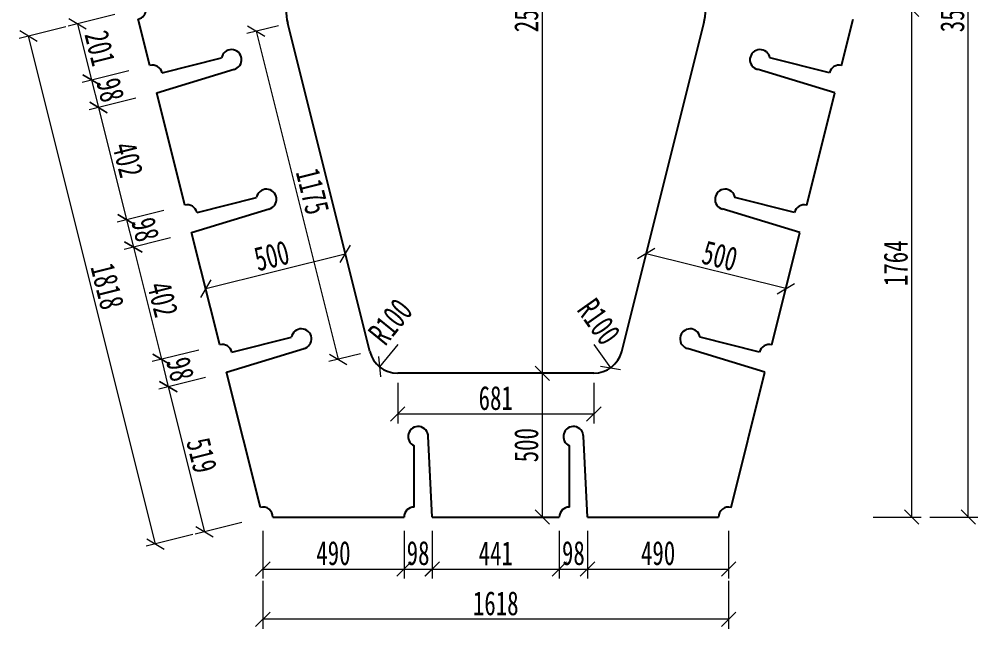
# Model space of a CAD drawing. Header units: millimetres. Extents: x -450182 to -147179, y 306993 to 695793.
# Drawn here: x -175438 to -172109, y 352140 to 354258 of the extents above; entities that cross this region are included whole.
import ezdxf

# ---------------------------------------------------------------- set-up
doc = ezdxf.new("R2010")
doc.units = ezdxf.units.MM
doc.header["$PDMODE"] = 34
doc.layers.get('Defpoints').update_dxf_attribs({"color": 8})
doc.layers.add('标注', color=4, linetype='Continuous', lineweight=13)
doc.layers.add('钢板粗线', color=1, linetype='Continuous', lineweight=25)
doc.styles.add('111', font='仿宋_GB2312.ttf', dxfattribs={"width": 0.7})
doc.dimstyles.new('200', dxfattribs={"dimscale": 0, "dimtxt": 2.5, "dimasz": 1.5, "dimexe": 1, "dimexo": 1, "dimgap": 0.4, "dimtad": 1, "dimdec": 0, "dimdsep": 46, "dimtxsty": '111', "dimblk": 'OBLIQUE', "dimcen": 0, "dimclrd": 256, "dimclre": 256, "dimclrt": 256, "dimadec": 1, "dimazin": 2, "dimtfac": 1, "dimtdec": 0, "dimtmove": 2, "dimatfit": 3, "dimfxl": 4, "dimfxlon": 1, "dimtolj": 1, "dimlwd": -1, "dimlwe": -1, "dimarcsym": 0})

# ---------------------------------------------------------------- blocks, each defined once
blk = doc.blocks.new('_Oblique')
at = {"color": 0, "linetype": 'ByBlock', "lineweight": -2}
blk.add_line((-0.5, -0.5), (0.5, 0.5), dxfattribs=at)
blk = doc.blocks.new('*D400')
at = {"layer": 'Defpoints', "color": 0, "transparency": 16777216}
for p in [(-173050.6, 356056.1), (-172142, 356056.1), (-173048.4, 352528.1)]:
    blk.add_point(p, dxfattribs=at)
at = {"layer": '标注', "transparency": 16777216}
for p, q in [((-172275.4, 356056.1), (-172108.7, 356056.1)), ((-172142, 352528.1), (-172142, 356056.1)), ((-172275.4, 352528.1), (-172108.7, 352528.1))]:
    blk.add_line(p, q, dxfattribs=at)
at = {"layer": '标注', "transparency": 16777216, "xscale": 49.99999999999994, "yscale": 49.99999999999994, "zscale": 49.99999999999994}
for p, rotation in [((-172142, 356056.1), 90), ((-172142, 352528.1), 270)]:
    blk.add_blockref('_Oblique', p, dxfattribs=dict(at, rotation=rotation))
at = {"layer": '标注', "transparency": 16777216, "insert": (-172197, 354292.1), "char_height": 83.33, "attachment_point": 5, "rotation": 90, "style": '111'}
blk.add_mtext('\\A1;3528', dxfattribs=at)
blk = doc.blocks.new('*D419')
at = {"layer": 'Defpoints', "color": 0, "transparency": 16777216}
for p in [(-175033.1, 354292.1), (-174984.3, 354097.1), (-175186.7, 354046.5)]:
    blk.add_point(p, dxfattribs=at)
at = {"layer": '标注', "transparency": 16777216}
for p, q in [((-175106.1, 354273.9), (-175267.8, 354233.4)), ((-175235.5, 354241.5), (-175186.7, 354046.5)), ((-175057.4, 354078.9), (-175219, 354038.4))]:
    blk.add_line(p, q, dxfattribs=at)
at = {"layer": '标注', "transparency": 16777216, "xscale": 49.99999999999994, "yscale": 49.99999999999994, "zscale": 49.99999999999994}
for p, rotation in [((-175235.5, 354241.5), 104.0362434679265), ((-175186.7, 354046.5), 284.0362434679265)]:
    blk.add_blockref('_Oblique', p, dxfattribs=dict(at, rotation=rotation))
at = {"layer": '标注', "transparency": 16777216, "insert": (-175157.7, 354157.4), "char_height": 83.33, "attachment_point": 5, "rotation": 284.0362, "style": '111'}
blk.add_mtext('\\A1;201', dxfattribs=at)
blk = doc.blocks.new('*D420')
at = {"layer": 'Defpoints', "color": 0, "transparency": 16777216}
for p in [(-174984.3, 354097.1), (-174960.5, 354002), (-175162.9, 353951.4)]:
    blk.add_point(p, dxfattribs=at)
at = {"layer": '标注', "transparency": 16777216}
for p, q in [((-175057.4, 354078.9), (-175219, 354038.4)), ((-175186.7, 354046.5), (-175162.9, 353951.4)), ((-175033.6, 353983.8), (-175195.3, 353943.4))]:
    blk.add_line(p, q, dxfattribs=at)
at = {"layer": '标注', "transparency": 16777216, "xscale": 49.99999999999994, "yscale": 49.99999999999994, "zscale": 49.99999999999994}
for p, rotation in [((-175186.7, 354046.5), 104.0362434681576), ((-175162.9, 353951.4), 284.0362434681576)]:
    blk.add_blockref('_Oblique', p, dxfattribs=dict(at, rotation=rotation))
at = {"layer": '标注', "transparency": 16777216, "insert": (-175121.5, 354012.3), "char_height": 83.33, "attachment_point": 5, "rotation": 284.0362, "style": '111'}
blk.add_mtext('\\A1;98', dxfattribs=at)
blk = doc.blocks.new('*D421')
at = {"layer": 'Defpoints', "color": 0, "transparency": 16777216}
for p in [(-174960.5, 354002), (-174863, 353612.1), (-175065.4, 353561.5)]:
    blk.add_point(p, dxfattribs=at)
at = {"layer": '标注', "transparency": 16777216}
for p, q in [((-175033.6, 353983.8), (-175195.3, 353943.4)), ((-175162.9, 353951.4), (-175065.4, 353561.5)), ((-174936.1, 353593.8), (-175097.8, 353553.4))]:
    blk.add_line(p, q, dxfattribs=at)
at = {"layer": '标注', "transparency": 16777216, "xscale": 49.99999999999994, "yscale": 49.99999999999994, "zscale": 49.99999999999994}
for p, rotation in [((-175162.9, 353951.4), 104.0362434679245), ((-175065.4, 353561.5), 284.0362434679245)]:
    blk.add_blockref('_Oblique', p, dxfattribs=dict(at, rotation=rotation))
at = {"layer": '标注', "transparency": 16777216, "insert": (-175060.8, 353769.8), "char_height": 83.33, "attachment_point": 5, "rotation": 284.0362, "style": '111'}
blk.add_mtext('\\A1;402', dxfattribs=at)
blk = doc.blocks.new('*D422')
at = {"layer": 'Defpoints', "color": 0, "transparency": 16777216}
for p in [(-174863, 353612.1), (-174839.3, 353517), (-175041.7, 353466.4)]:
    blk.add_point(p, dxfattribs=at)
at = {"layer": '标注', "transparency": 16777216}
for p, q in [((-174936.1, 353593.8), (-175097.8, 353553.4)), ((-175065.4, 353561.5), (-175041.7, 353466.4)), ((-174912.3, 353498.7), (-175074, 353458.3))]:
    blk.add_line(p, q, dxfattribs=at)
at = {"layer": '标注', "transparency": 16777216, "xscale": 49.99999999999994, "yscale": 49.99999999999994, "zscale": 49.99999999999994}
for p, rotation in [((-175065.4, 353561.5), 104.0362434681576), ((-175041.7, 353466.4), 284.0362434681576)]:
    blk.add_blockref('_Oblique', p, dxfattribs=dict(at, rotation=rotation))
at = {"layer": '标注', "transparency": 16777216, "insert": (-175000.2, 353527.3), "char_height": 83.33, "attachment_point": 5, "rotation": 284.0362, "style": '111'}
blk.add_mtext('\\A1;98', dxfattribs=at)
blk = doc.blocks.new('*D423')
at = {"layer": 'Defpoints', "color": 0, "transparency": 16777216}
for p in [(-174839.3, 353517), (-174741.8, 353127), (-174944.2, 353076.4)]:
    blk.add_point(p, dxfattribs=at)
at = {"layer": '标注', "transparency": 16777216}
for p, q in [((-174912.3, 353498.7), (-175074, 353458.3)), ((-175041.7, 353466.4), (-174944.2, 353076.4)), ((-174814.8, 353108.7), (-174976.5, 353068.3))]:
    blk.add_line(p, q, dxfattribs=at)
at = {"layer": '标注', "transparency": 16777216, "xscale": 49.99999999999994, "yscale": 49.99999999999994, "zscale": 49.99999999999994}
for p, rotation in [((-175041.7, 353466.4), 104.0362434679285), ((-174944.2, 353076.4), 284.0362434679284)]:
    blk.add_blockref('_Oblique', p, dxfattribs=dict(at, rotation=rotation))
at = {"layer": '标注', "transparency": 16777216, "insert": (-174939.6, 353284.7), "char_height": 83.33, "attachment_point": 5, "rotation": 284.0362, "style": '111'}
blk.add_mtext('\\A1;402', dxfattribs=at)
blk = doc.blocks.new('*D424')
at = {"layer": 'Defpoints', "color": 0, "transparency": 16777216}
for p in [(-174741.8, 353127), (-174718, 353031.9), (-174920.4, 352981.3)]:
    blk.add_point(p, dxfattribs=at)
at = {"layer": '标注', "transparency": 16777216}
for p, q in [((-174814.8, 353108.7), (-174976.5, 353068.3)), ((-174944.2, 353076.4), (-174920.4, 352981.3)), ((-174791.1, 353013.6), (-174952.7, 352973.2))]:
    blk.add_line(p, q, dxfattribs=at)
at = {"layer": '标注', "transparency": 16777216, "xscale": 49.99999999999994, "yscale": 49.99999999999994, "zscale": 49.99999999999994}
for p, rotation in [((-174944.2, 353076.4), 104.0362434681576), ((-174920.4, 352981.3), 284.0362434681576)]:
    blk.add_blockref('_Oblique', p, dxfattribs=dict(at, rotation=rotation))
at = {"layer": '标注', "transparency": 16777216, "insert": (-174878.9, 353042.2), "char_height": 83.33, "attachment_point": 5, "rotation": 284.0362, "style": '111'}
blk.add_mtext('\\A1;98', dxfattribs=at)
blk = doc.blocks.new('*D425')
at = {"layer": 'Defpoints', "color": 0, "transparency": 16777216}
for p in [(-174718, 353031.9), (-174592.1, 352528.1), (-174794.5, 352477.5)]:
    blk.add_point(p, dxfattribs=at)
at = {"layer": '标注', "transparency": 16777216}
for p, q in [((-174791.1, 353013.6), (-174952.7, 352973.2)), ((-174920.4, 352981.3), (-174794.5, 352477.5)), ((-174665.1, 352509.9), (-174826.8, 352469.4))]:
    blk.add_line(p, q, dxfattribs=at)
at = {"layer": '标注', "transparency": 16777216, "xscale": 49.99999999999994, "yscale": 49.99999999999994, "zscale": 49.99999999999994}
for p, rotation in [((-174920.4, 352981.3), 104.0362434679265), ((-174794.5, 352477.5), 284.0362434679265)]:
    blk.add_blockref('_Oblique', p, dxfattribs=dict(at, rotation=rotation))
at = {"layer": '标注', "transparency": 16777216, "insert": (-174804.1, 352742.8), "char_height": 83.33, "attachment_point": 5, "rotation": 284.0362, "style": '111'}
blk.add_mtext('\\A1;519', dxfattribs=at)
blk = doc.blocks.new('*D426')
at = {"layer": 'Defpoints', "color": 0, "transparency": 16777216}
for p in [(-175033.1, 354292.1), (-175406, 354198.9), (-174592.1, 352528.1)]:
    blk.add_point(p, dxfattribs=at)
at = {"layer": '标注', "transparency": 16777216}
for p, q in [((-175276.6, 354231.2), (-175438.3, 354190.8)), ((-174965, 352434.9), (-175406, 354198.9)), ((-174835.6, 352467.2), (-174997.3, 352426.8))]:
    blk.add_line(p, q, dxfattribs=at)
at = {"layer": '标注', "transparency": 16777216, "xscale": 49.99999999999994, "yscale": 49.99999999999994, "zscale": 49.99999999999994}
for p, rotation in [((-175406, 354198.9), 104.0362434679273), ((-174965, 352434.9), 284.0362434679274)]:
    blk.add_blockref('_Oblique', p, dxfattribs=dict(at, rotation=rotation))
at = {"layer": '标注', "transparency": 16777216, "insert": (-175132.1, 353330.2), "char_height": 83.33, "attachment_point": 5, "rotation": 284.0362, "style": '111'}
blk.add_mtext('\\A1;1818', dxfattribs=at)
blk = doc.blocks.new('*D430')
at = {"layer": 'Defpoints', "color": 0, "transparency": 16777216}
for p in [(-174505.5, 354243.6), (-174330.1, 353076.5), (-174220.6, 353103.9)]:
    blk.add_point(p, dxfattribs=at)
at = {"layer": '标注', "transparency": 16777216}
for p, q in [((-174537.9, 354235.5), (-174647.4, 354208.1)), ((-174615.1, 354216.2), (-174330.1, 353076.5)), ((-174252.9, 353095.8), (-174362.5, 353068.4))]:
    blk.add_line(p, q, dxfattribs=at)
at = {"layer": '标注', "transparency": 16777216, "xscale": 49.99999999999994, "yscale": 49.99999999999994, "zscale": 49.99999999999994}
for p, rotation in [((-174615.1, 354216.2), 104.0362434679271), ((-174330.1, 353076.5), 284.0362434679271)]:
    blk.add_blockref('_Oblique', p, dxfattribs=dict(at, rotation=rotation))
at = {"layer": '标注', "transparency": 16777216, "insert": (-174419.2, 353659.7), "char_height": 83.33, "attachment_point": 5, "rotation": 284.0362, "style": '111'}
blk.add_mtext('\\A1;1175', dxfattribs=at)
blk = doc.blocks.new('*D431')
at = {"layer": 'Defpoints', "color": 0, "transparency": 16777216}
for p in [(-174123.6, 353028.1), (-173442.5, 353028.1), (-173442.5, 352886.5)]:
    blk.add_point(p, dxfattribs=at)
at = {"layer": '标注', "transparency": 16777216}
for p, q in [((-174123.6, 352994.8), (-174123.6, 352853.1)), ((-173442.5, 352994.8), (-173442.5, 352853.1)), ((-174123.6, 352886.5), (-173442.5, 352886.5))]:
    blk.add_line(p, q, dxfattribs=at)
at = {"layer": '标注', "transparency": 16777216, "xscale": 49.99999999999994, "yscale": 49.99999999999994, "zscale": 49.99999999999994, "rotation": 180}
blk.add_blockref('_Oblique', (-174123.6, 352886.5), dxfattribs=at)
at = {"layer": '标注', "transparency": 16777216, "xscale": 49.99999999999994, "yscale": 49.99999999999994, "zscale": 49.99999999999994}
blk.add_blockref('_Oblique', (-173442.5, 352886.5), dxfattribs=at)
at = {"layer": '标注', "transparency": 16777216, "insert": (-173783.1, 352941.5), "char_height": 83.33, "attachment_point": 5, "style": '111'}
blk.add_mtext('\\A1;681', dxfattribs=at)
blk = doc.blocks.new('*D435')
at = {"layer": 'Defpoints', "color": 0, "transparency": 16777216}
for p in [(-174305.5, 353443.2), (-174305.5, 353443.2), (-174790.5, 353322)]:
    blk.add_point(p, dxfattribs=at)
at = {"layer": '标注', "transparency": 16777216}
for p, q in [((-174305.5, 353443.2), (-174313.5, 353475.6)), ((-174790.5, 353322), (-174305.5, 353443.2)), ((-174790.5, 353322), (-174798.6, 353354.3))]:
    blk.add_line(p, q, dxfattribs=at)
at = {"layer": '标注', "transparency": 16777216, "xscale": 49.99999999999994, "yscale": 49.99999999999994, "zscale": 49.99999999999994}
for p, rotation in [((-174305.5, 353443.2), 14.03624346792648), ((-174790.5, 353322), 194.0362434679265)]:
    blk.add_blockref('_Oblique', p, dxfattribs=dict(at, rotation=rotation))
at = {"layer": '标注', "transparency": 16777216, "insert": (-174561.3, 353436), "char_height": 83.33, "attachment_point": 5, "rotation": 14.0362, "style": '111'}
blk.add_mtext('\\A1;500', dxfattribs=at)
blk = doc.blocks.new('*D436')
at = {"layer": 'Defpoints', "color": 0, "transparency": 16777216}
for p in [(-173260.7, 353443.2), (-173260.7, 353443.2), (-172775.6, 353322)]:
    blk.add_point(p, dxfattribs=at)
at = {"layer": '标注', "transparency": 16777216}
for p, q in [((-173260.7, 353443.2), (-173252.6, 353475.6)), ((-172775.6, 353322), (-173260.7, 353443.2)), ((-172775.6, 353322), (-172783.7, 353289.6))]:
    blk.add_line(p, q, dxfattribs=at)
at = {"layer": '标注', "transparency": 16777216, "xscale": 49.99999999999994, "yscale": 49.99999999999994, "zscale": 49.99999999999994}
for p, rotation in [((-173260.7, 353443.2), 165.963756532076), ((-172775.6, 353322), 345.963756532076)]:
    blk.add_blockref('_Oblique', p, dxfattribs=dict(at, rotation=rotation))
at = {"layer": '标注', "transparency": 16777216, "insert": (-173004.8, 353436), "char_height": 83.33, "attachment_point": 5, "rotation": 345.9638, "style": '111'}
blk.add_mtext('\\A1;500', dxfattribs=at)
blk = doc.blocks.new('*D437')
at = {"layer": 'Defpoints', "color": 0, "transparency": 16777216}
for p in [(-173621.7, 353028.1), (-173621.7, 352528.1), (-173621.7, 352528.1)]:
    blk.add_point(p, dxfattribs=at)
at = {"layer": '标注', "transparency": 16777216}
for p, q in [((-173621.7, 353028.1), (-173655.1, 353028.1)), ((-173621.7, 353028.1), (-173621.7, 352528.1)), ((-173621.7, 352528.1), (-173655.1, 352528.1))]:
    blk.add_line(p, q, dxfattribs=at)
at = {"layer": '标注', "transparency": 16777216, "xscale": 49.99999999999994, "yscale": 49.99999999999994, "zscale": 49.99999999999994}
for p, rotation in [((-173621.7, 353028.1), 90), ((-173621.7, 352528.1), 270)]:
    blk.add_blockref('_Oblique', p, dxfattribs=dict(at, rotation=rotation))
at = {"layer": '标注', "transparency": 16777216, "insert": (-173676.7, 352778.1), "char_height": 83.33, "attachment_point": 5, "rotation": 90, "style": '111'}
blk.add_mtext('\\A1;500', dxfattribs=at)
blk = doc.blocks.new('*D444')
at = {"layer": 'Defpoints', "color": 0, "transparency": 16777216}
for p in [(-174592.1, 352528.1), (-174101.7, 352528.1), (-174101.7, 352347.7)]:
    blk.add_point(p, dxfattribs=at)
at = {"layer": '标注', "transparency": 16777216}
for p, q in [((-174592.1, 352481), (-174592.1, 352314.4)), ((-174101.7, 352481), (-174101.7, 352314.4)), ((-174592.1, 352347.7), (-174101.7, 352347.7))]:
    blk.add_line(p, q, dxfattribs=at)
at = {"layer": '标注', "transparency": 16777216, "xscale": 49.99999999999994, "yscale": 49.99999999999994, "zscale": 49.99999999999994, "rotation": 180}
blk.add_blockref('_Oblique', (-174592.1, 352347.7), dxfattribs=at)
at = {"layer": '标注', "transparency": 16777216, "xscale": 49.99999999999994, "yscale": 49.99999999999994, "zscale": 49.99999999999994}
blk.add_blockref('_Oblique', (-174101.7, 352347.7), dxfattribs=at)
at = {"layer": '标注', "transparency": 16777216, "insert": (-174346.9, 352402.7), "char_height": 83.33, "attachment_point": 5, "style": '111'}
blk.add_mtext('\\A1;490', dxfattribs=at)
blk = doc.blocks.new('*D445')
at = {"layer": 'Defpoints', "color": 0, "transparency": 16777216}
for p in [(-174101.7, 352528.1), (-174003.8, 352530.1), (-174003.8, 352347.7)]:
    blk.add_point(p, dxfattribs=at)
at = {"layer": '标注', "transparency": 16777216}
for p, q in [((-174101.7, 352481), (-174101.7, 352314.4)), ((-174003.8, 352481), (-174003.8, 352314.4)), ((-174101.7, 352347.7), (-174003.8, 352347.7))]:
    blk.add_line(p, q, dxfattribs=at)
at = {"layer": '标注', "transparency": 16777216, "xscale": 49.99999999999994, "yscale": 49.99999999999994, "zscale": 49.99999999999994, "rotation": 180}
blk.add_blockref('_Oblique', (-174101.7, 352347.7), dxfattribs=at)
at = {"layer": '标注', "transparency": 16777216, "xscale": 49.99999999999994, "yscale": 49.99999999999994, "zscale": 49.99999999999994}
blk.add_blockref('_Oblique', (-174003.8, 352347.7), dxfattribs=at)
at = {"layer": '标注', "transparency": 16777216, "insert": (-174052.8, 352402.7), "char_height": 83.33, "attachment_point": 5, "style": '111'}
blk.add_mtext('\\A1;98', dxfattribs=at)
blk = doc.blocks.new('*D446')
at = {"layer": 'Defpoints', "color": 0, "transparency": 16777216}
for p in [(-174003.7, 352528.1), (-173562.4, 352528.1), (-173562.4, 352347.7)]:
    blk.add_point(p, dxfattribs=at)
at = {"layer": '标注', "transparency": 16777216}
for p, q in [((-174003.7, 352481), (-174003.7, 352314.4)), ((-173562.4, 352481), (-173562.4, 352314.4)), ((-174003.7, 352347.7), (-173562.4, 352347.7))]:
    blk.add_line(p, q, dxfattribs=at)
at = {"layer": '标注', "transparency": 16777216, "xscale": 49.99999999999994, "yscale": 49.99999999999994, "zscale": 49.99999999999994, "rotation": 180}
blk.add_blockref('_Oblique', (-174003.7, 352347.7), dxfattribs=at)
at = {"layer": '标注', "transparency": 16777216, "xscale": 49.99999999999994, "yscale": 49.99999999999994, "zscale": 49.99999999999994}
blk.add_blockref('_Oblique', (-173562.4, 352347.7), dxfattribs=at)
at = {"layer": '标注', "transparency": 16777216, "insert": (-173783.1, 352402.7), "char_height": 83.33, "attachment_point": 5, "style": '111'}
blk.add_mtext('\\A1;441', dxfattribs=at)
blk = doc.blocks.new('*D447')
at = {"layer": 'Defpoints', "color": 0, "transparency": 16777216}
for p in [(-173562.4, 352528.1), (-173464.4, 352528.1), (-173464.4, 352347.7)]:
    blk.add_point(p, dxfattribs=at)
at = {"layer": '标注', "transparency": 16777216}
for p, q in [((-173562.4, 352481), (-173562.4, 352314.4)), ((-173464.4, 352481), (-173464.4, 352314.4)), ((-173562.4, 352347.7), (-173464.4, 352347.7))]:
    blk.add_line(p, q, dxfattribs=at)
at = {"layer": '标注', "transparency": 16777216, "xscale": 49.99999999999994, "yscale": 49.99999999999994, "zscale": 49.99999999999994, "rotation": 180}
blk.add_blockref('_Oblique', (-173562.4, 352347.7), dxfattribs=at)
at = {"layer": '标注', "transparency": 16777216, "xscale": 49.99999999999994, "yscale": 49.99999999999994, "zscale": 49.99999999999994}
blk.add_blockref('_Oblique', (-173464.4, 352347.7), dxfattribs=at)
at = {"layer": '标注', "transparency": 16777216, "insert": (-173513.4, 352402.7), "char_height": 83.33, "attachment_point": 5, "style": '111'}
blk.add_mtext('\\A1;98', dxfattribs=at)
blk = doc.blocks.new('*D448')
at = {"layer": 'Defpoints', "color": 0, "transparency": 16777216}
for p in [(-173464.4, 352528.1), (-172974.1, 352528.1), (-172974.1, 352347.7)]:
    blk.add_point(p, dxfattribs=at)
at = {"layer": '标注', "transparency": 16777216}
for p, q in [((-173464.4, 352481), (-173464.4, 352314.4)), ((-172974.1, 352481), (-172974.1, 352314.4)), ((-173464.4, 352347.7), (-172974.1, 352347.7))]:
    blk.add_line(p, q, dxfattribs=at)
at = {"layer": '标注', "transparency": 16777216, "xscale": 49.99999999999994, "yscale": 49.99999999999994, "zscale": 49.99999999999994, "rotation": 180}
blk.add_blockref('_Oblique', (-173464.4, 352347.7), dxfattribs=at)
at = {"layer": '标注', "transparency": 16777216, "xscale": 49.99999999999994, "yscale": 49.99999999999994, "zscale": 49.99999999999994}
blk.add_blockref('_Oblique', (-172974.1, 352347.7), dxfattribs=at)
at = {"layer": '标注', "transparency": 16777216, "insert": (-173219.2, 352402.7), "char_height": 83.33, "attachment_point": 5, "style": '111'}
blk.add_mtext('\\A1;490', dxfattribs=at)
blk = doc.blocks.new('*D449')
at = {"layer": 'Defpoints', "color": 0, "transparency": 16777216}
for p in [(-174592.1, 352528.1), (-172974.1, 352528.1), (-174592.1, 352173.3)]:
    blk.add_point(p, dxfattribs=at)
at = {"layer": '标注', "transparency": 16777216}
for p, q in [((-174592.1, 352306.6), (-174592.1, 352140)), ((-172974.1, 352306.6), (-172974.1, 352140)), ((-172974.1, 352173.3), (-174592.1, 352173.3))]:
    blk.add_line(p, q, dxfattribs=at)
at = {"layer": '标注', "transparency": 16777216, "xscale": 49.99999999999994, "yscale": 49.99999999999994, "zscale": 49.99999999999994, "rotation": 180}
blk.add_blockref('_Oblique', (-174592.1, 352173.3), dxfattribs=at)
at = {"layer": '标注', "transparency": 16777216, "xscale": 49.99999999999994, "yscale": 49.99999999999994, "zscale": 49.99999999999994}
blk.add_blockref('_Oblique', (-172974.1, 352173.3), dxfattribs=at)
at = {"layer": '标注', "transparency": 16777216, "insert": (-173783.1, 352228.3), "char_height": 83.33, "attachment_point": 5, "style": '111'}
blk.add_mtext('\\A1;1618', dxfattribs=at)
blk = doc.blocks.new('*D457')
at = {"layer": 'Defpoints', "color": 0, "transparency": 16777216}
for p in [(-175033.1, 356569.5), (-175033.1, 354292.1), (-172541.5, 354258.2)]:
    blk.add_point(p, dxfattribs=at)
at = {"layer": '标注', "transparency": 16777216}
for p, q in [((-175033.1, 356436.2), (-175033.1, 356602.8)), ((-172541.5, 356436.2), (-172541.5, 356602.8)), ((-172541.5, 356569.5), (-175033.1, 356569.5))]:
    blk.add_line(p, q, dxfattribs=at)
at = {"layer": '标注', "transparency": 16777216, "xscale": 49.99999999999994, "yscale": 49.99999999999994, "zscale": 49.99999999999994, "rotation": 180}
blk.add_blockref('_Oblique', (-175033.1, 356569.5), dxfattribs=at)
at = {"layer": '标注', "transparency": 16777216, "xscale": 49.99999999999994, "yscale": 49.99999999999994, "zscale": 49.99999999999994}
blk.add_blockref('_Oblique', (-172541.5, 356569.5), dxfattribs=at)
at = {"layer": '标注', "transparency": 16777216, "insert": (-173787.3, 356624.5), "char_height": 83.33, "attachment_point": 5, "style": '111'}
blk.add_mtext('\\A1;2492', dxfattribs=at)
blk = doc.blocks.new('*D562')
at = {"layer": 'Defpoints', "color": 0, "transparency": 16777216}
for p in [(-173442.5, 353128.1), (-173384.8, 353046.5)]:
    blk.add_point(p, dxfattribs=at)
at = {"layer": '标注', "transparency": 16777216}
blk.add_line((-173442.5, 353128.1), (-173384.8, 353046.5), dxfattribs=at)
at = {"layer": '标注', "transparency": 16777216, "xscale": 49.99999999999994, "yscale": 49.99999999999994, "zscale": 49.99999999999994, "rotation": 305.2759501480149}
blk.add_blockref('_Oblique', (-173384.8, 353046.5), dxfattribs=at)
at = {"layer": '标注', "transparency": 16777216, "insert": (-173424.9, 353207.1), "char_height": 83.33, "attachment_point": 5, "rotation": 305.276, "style": '111'}
blk.add_mtext('\\A1;R100', dxfattribs=at)
blk = doc.blocks.new('*D563')
at = {"layer": 'Defpoints', "color": 0, "transparency": 16777216}
for p in [(-174123.6, 353128.1), (-174186.7, 353050.5)]:
    blk.add_point(p, dxfattribs=at)
at = {"layer": '标注', "transparency": 16777216}
blk.add_line((-174123.6, 353128.1), (-174186.7, 353050.5), dxfattribs=at)
at = {"layer": '标注', "transparency": 16777216, "xscale": 49.99999999999994, "yscale": 49.99999999999994, "zscale": 49.99999999999994, "rotation": 230.8898021704853}
blk.add_blockref('_Oblique', (-174186.7, 353050.5), dxfattribs=at)
at = {"layer": '标注', "transparency": 16777216, "insert": (-174148.8, 353207.1), "char_height": 83.33, "attachment_point": 5, "rotation": 50.8898, "style": '111'}
blk.add_mtext('\\A1;R100', dxfattribs=at)
blk = doc.blocks.new('*D1247')
at = {"layer": 'Defpoints', "color": 0, "transparency": 16777216}
for p in [(-173907.9, 355556.1), (-173907.9, 353028.1), (-173621.7, 353028.1)]:
    blk.add_point(p, dxfattribs=at)
at = {"layer": '标注', "transparency": 16777216}
for p, q in [((-173755.1, 355556.1), (-173588.4, 355556.1)), ((-173621.7, 355556.1), (-173621.7, 353028.1)), ((-173755.1, 353028.1), (-173588.4, 353028.1))]:
    blk.add_line(p, q, dxfattribs=at)
at = {"layer": '标注', "transparency": 16777216, "xscale": 49.99999999999994, "yscale": 49.99999999999994, "zscale": 49.99999999999994}
for p, rotation in [((-173621.7, 355556.1), 90), ((-173621.7, 353028.1), 270)]:
    blk.add_blockref('_Oblique', p, dxfattribs=dict(at, rotation=rotation))
at = {"layer": '标注', "transparency": 16777216, "insert": (-173676.7, 354292.1), "char_height": 83.33, "attachment_point": 5, "rotation": 90, "style": '111'}
blk.add_mtext('\\A1;2528', dxfattribs=at)
blk = doc.blocks.new('*D1249')
at = {"layer": 'Defpoints', "color": 0, "transparency": 16777216}
for p in [(-172533.1, 354292.1), (-173236.7, 352528.1), (-172338.6, 352528.1)]:
    blk.add_point(p, dxfattribs=at)
at = {"layer": '标注', "transparency": 16777216}
for p, q in [((-172471.9, 354292.1), (-172305.2, 354292.1)), ((-172338.6, 354292.1), (-172338.6, 352528.1)), ((-172471.9, 352528.1), (-172305.2, 352528.1))]:
    blk.add_line(p, q, dxfattribs=at)
at = {"layer": '标注', "transparency": 16777216, "xscale": 49.99999999999994, "yscale": 49.99999999999994, "zscale": 49.99999999999994}
for p, rotation in [((-172338.6, 354292.1), 90), ((-172338.6, 352528.1), 270)]:
    blk.add_blockref('_Oblique', p, dxfattribs=dict(at, rotation=rotation))
at = {"layer": '标注', "transparency": 16777216, "insert": (-172393.6, 353410.1), "char_height": 83.33, "attachment_point": 5, "rotation": 90, "style": '111'}
blk.add_mtext('\\A1;1764', dxfattribs=at)

msp = doc.modelspace()

# ---------------------------------------------------------------- linework, layer by layer
at = {"layer": '钢板粗线'}
for p, q in [((-174984.3, 354097.1), (-175024.6, 354258.2)), ((-174220.6, 353103.9), (-174505.5, 354243.6)), ((-173345.5, 353103.9), (-173060.6, 354243.6)), ((-172581.8, 354097.1), (-172541.5, 354258.2)), ((-174941.9, 354071.7), (-174735.3, 354123.3)), ((-172624.3, 354071.7), (-172830.8, 354123.3)), ((-174960.5, 354002), (-174691.1, 354083.9)), ((-172605.6, 354002), (-172875, 354083.9)), ((-174863, 353612.1), (-174960.5, 354002)), ((-172703.1, 353612.1), (-172605.6, 354002)), ((-174820.6, 353586.6), (-174614, 353638.2)), ((-172745.5, 353586.6), (-172952.1, 353638.2)), ((-174839.3, 353517), (-174569.8, 353598.8)), ((-172726.8, 353517), (-172996.3, 353598.8)), ((-174741.8, 353127), (-174839.3, 353517)), ((-172824.3, 353127), (-172726.8, 353517)), ((-174699.3, 353101.5), (-174492.8, 353153.2)), ((-172866.8, 353101.5), (-173073.4, 353153.2)), ((-174718, 353031.9), (-174448.6, 353113.7)), ((-172848.1, 353031.9), (-173117.6, 353113.7)), ((-174600.5, 352562.1), (-174718, 353031.9)), ((-173442.5, 353028.1), (-174123.6, 353028.1)), ((-172965.6, 352562.1), (-172848.1, 353031.9)), ((-174003.7, 352528.1), (-174017.7, 352809.4)), ((-173464.4, 352528.1), (-173478.4, 352809.4)), ((-174066.7, 352563.1), (-174066.7, 352776)), ((-173527.4, 352563.1), (-173527.4, 352776)), ((-174557.1, 352528.1), (-174101.7, 352528.1)), ((-174003.7, 352528.1), (-173562.4, 352528.1)), ((-173464.4, 352528.1), (-173009.1, 352528.1))]:
    msp.add_line(p, q, dxfattribs=at)
for centre, radius, start, end in [((-175033.1, 354292.1), 35, 284.0362, 75.9638), ((-174311.5, 354292.1), 200, 165.9638, 194.0362), ((-173254.6, 354292.1), 200, 345.9638, 14.0362), ((-174700.8, 354117.5), 35, 284.0362, 170.4581), ((-172865.3, 354117.5), 35, 9.5419, 255.9638), ((-174975.8, 354063.2), 35, 14.0362, 104.0362), ((-172590.3, 354063.2), 35, 75.9638, 165.9638), ((-174579.5, 353632.4), 35, 284.0362, 170.4581), ((-172986.6, 353632.4), 35, 9.5419, 255.9638), ((-174854.6, 353578.1), 35, 14.0362, 104.0362), ((-172711.6, 353578.1), 35, 75.9638, 165.9638), ((-174458.2, 353147.4), 35, 284.0362, 170.4581), ((-173107.9, 353147.4), 35, 9.5419, 255.9638), ((-174733.3, 353093), 35, 14.0362, 104.0362), ((-172832.8, 353093), 35, 75.9638, 165.9638), ((-174123.6, 353128.1), 100, 194.0362, 270), ((-173442.5, 353128.1), 100, 270, 345.9638), ((-174052.7, 352808.1), 35, 0, 246.4218), ((-173513.4, 352808.1), 35, 0, 246.4218), ((-174592.1, 352528.1), 35, 0, 104.0362), ((-174066.7, 352528.1), 35, 90, 180), ((-173527.4, 352528.1), 35, 90, 180), ((-172974.1, 352528.1), 35, 75.9638, 180)]:
    msp.add_arc(centre, radius, start, end, dxfattribs=at)

# ---------------------------------------------------------------- dimensions: what is measured, and where the dimension line sits
at = {"layer": '标注'}
for base, p1, p2, picture, middle in [((-175033.1, 356569.5), (-172541.5, 354258.2), (-175033.1, 354292.1), '*D457', (-173787.3, 356624.5)), ((-174101.7, 352347.7), (-174592.1, 352528.1), (-174101.7, 352528.1), '*D444', (-174346.9, 352402.7)), ((-174592.1, 352173.3), (-172974.1, 352528.1), (-174592.1, 352528.1), '*D449', (-173783.1, 352228.3)), ((-174003.8, 352347.7), (-174101.7, 352528.1), (-174003.8, 352530.1), '*D445', (-174052.8, 352402.7)), ((-173562.4, 352347.7), (-174003.7, 352528.1), (-173562.4, 352528.1), '*D446', (-173783.1, 352402.7)), ((-173464.4, 352347.7), (-173562.4, 352528.1), (-173464.4, 352528.1), '*D447', (-173513.4, 352402.7)), ((-172974.1, 352347.7), (-173464.4, 352528.1), (-172974.1, 352528.1), '*D448', (-173219.2, 352402.7))]:
    dim = msp.add_linear_dim(base=base, p1=p1, p2=p2, dimstyle='200', override={"dimscale": 33.333333, "dimarcsym": 1}, dxfattribs=at)
    dim.commit()
    dim.dimension.update_dxf_attribs({"geometry": picture, "text_midpoint": middle})
for base, p1, p2, picture, middle in [((-172142, 356056.1), (-173048.4, 352528.1), (-173050.6, 356056.1), '*D400', (-172197, 354292.1)), ((-173621.7, 353028.1), (-173907.9, 355556.1), (-173907.9, 353028.1), '*D1247', (-173676.7, 354292.1)), ((-172338.6, 352528.1), (-172533.1, 354292.1), (-173236.7, 352528.1), '*D1249', (-172393.6, 353410.1))]:
    dim = msp.add_linear_dim(base=base, p1=p1, p2=p2, angle=90, dimstyle='200', override={"dimscale": 33.333333, "dimarcsym": 1}, dxfattribs=at)
    dim.commit()
    dim.dimension.update_dxf_attribs({"geometry": picture, "text_midpoint": middle})
for p1, p2, distance, picture, middle in [((-174592.1, 352528.1), (-175033.1, 354292.1), 384.4, '*D426', (-175132.1, 353330.2)), ((-175033.1, 354292.1), (-174984.3, 354097.1), -208.6, '*D419', (-175157.7, 354157.4)), ((-174505.5, 354243.6), (-174220.6, 353103.9), -112.9, '*D430', (-174419.2, 353659.7)), ((-174984.3, 354097.1), (-174960.5, 354002), -208.6, '*D420', (-175121.5, 354012.3)), ((-174960.5, 354002), (-174863, 353612.1), -208.6, '*D421', (-175060.8, 353769.8)), ((-174863, 353612.1), (-174839.3, 353517), -208.6, '*D422', (-175000.2, 353527.3)), ((-174839.3, 353517), (-174741.8, 353127), -208.6, '*D423', (-174939.6, 353284.7)), ((-174790.5, 353322), (-174305.5, 353443.2), 0, '*D435', (-174561.3, 353436)), ((-172775.6, 353322), (-173260.7, 353443.2), 0, '*D436', (-173004.8, 353436)), ((-174741.8, 353127), (-174718, 353031.9), -208.6, '*D424', (-174878.9, 353042.2)), ((-173621.7, 353028.1), (-173621.7, 352528.1), 0, '*D437', (-173676.7, 352778.1)), ((-174718, 353031.9), (-174592.1, 352528.1), -208.6, '*D425', (-174804.1, 352742.8)), ((-174123.6, 353028.1), (-173442.5, 353028.1), -141.6, '*D431', (-173783.1, 352941.5))]:
    dim = msp.add_aligned_dim(p1=p1, p2=p2, distance=distance, dimstyle='200', override={"dimscale": 33.333333, "dimarcsym": 1}, dxfattribs=at)
    dim.commit()
    dim.dimension.update_dxf_attribs({"geometry": picture, "text_midpoint": middle})
for center, mpoint, picture, middle in [((-174123.6, 353128.1), (-174186.7, 353050.5), '*D563', (-174148.8, 353207.1)), ((-173442.5, 353128.1), (-173384.8, 353046.5), '*D562', (-173424.9, 353207.1))]:
    dim = msp.add_radius_dim(center=center, mpoint=mpoint, dimstyle='200', override={"dimscale": 33.333333, "dimarcsym": 1}, dxfattribs=at)
    dim.commit()
    dim.dimension.update_dxf_attribs({"geometry": picture, "text_midpoint": middle, "dimtype": 164})

doc.saveas('drawing.dxf')
